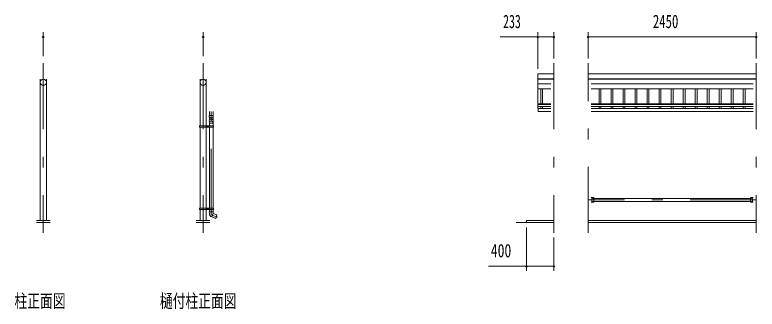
# Model space of a CAD drawing. Units: millimetres, scale not verified. Extents: x -32711 to 32716, y -14700 to 14700.
# Drawn here: x -32711 to -21891, y 1866 to 6154 of the extents above; entities that cross this region are included whole.
import ezdxf
from ezdxf.enums import TextEntityAlignment as Align

# ---------------------------------------------------------------- set-up
doc = ezdxf.new("R2010")
doc.units = ezdxf.units.MM
doc.header["$LTSCALE"] = 80
doc.linetypes.add('USER3', pattern=[24, 12, -5, 2, -5])
for name, color, linetype, lineweight in [('0-2_1-07BOLD', 7, 'Continuous', 18), ('0-3_1-27CENTER', 3, 'USER3', 18), ('0-4_1-47THIN', 4, 'Continuous', 18), ('0-5_1-57DIM', 3, 'Continuous', 18)]:
    doc.layers.add(name, color=color, linetype=linetype, lineweight=lineweight)
doc.styles.add('ＭＳ ゴシック', font='')
doc.styles.get('ＭＳ ゴシック').set_extended_font_data('MS Gothic')

msp = doc.modelspace()

# ---------------------------------------------------------------- linework, layer by layer
at = {"layer": '0-2_1-07BOLD'}
for p, q in [((-32340.55, 3157.54), (-32340.55, 5217.32)), ((-32251.45, 5217.32), (-32251.45, 3157.54)), ((-30010.81, 5217.32), (-30010.81, 4535.54)), ((-29921.72, 4535.54), (-29921.72, 5217.32)), ((-25088.08, 5221.4), (-24855.08, 5221.4)), ((-24855.08, 5217.32), (-25088.08, 5217.32)), ((-24355.08, 5296.54), (-21905.08, 5296.54)), ((-21905.08, 5221.4), (-24355.08, 5221.4)), ((-24355.08, 5217.32), (-21905.08, 5217.32)), ((-25088.08, 5147.84), (-24899.63, 5147.84)), ((-21949.63, 5147.84), (-24310.53, 5147.84)), ((-24899.63, 5078.35), (-25088.08, 5078.35)), ((-24310.53, 5078.35), (-21949.63, 5078.35)), ((-25088.08, 4856.72), (-24899.63, 4856.72)), ((-24899.63, 4846.3), (-25088.08, 4846.3)), ((-25088.08, 4816.69), (-24899.63, 4816.69)), ((-24899.63, 4790.36), (-25083.08, 4790.36)), ((-21949.63, 4856.72), (-24310.53, 4856.72)), ((-24310.53, 4846.3), (-21949.63, 4846.3)), ((-21949.63, 4816.69), (-24310.53, 4816.69)), ((-24310.53, 4790.36), (-21949.63, 4790.36)), ((-29875.76, 4745.36), (-29875.76, 4685.74)), ((-29820.76, 4685.74), (-29820.76, 4745.36)), ((-21949.63, 4745.36), (-24310.53, 4745.36)), ((-29820.76, 4576.09), (-29875.76, 4576.09)), ((-30012.4, 4527.54), (-30018.5, 4527.54)), ((-30012.4, 4535.54), (-30012.4, 4519.54)), ((-30010.81, 4519.54), (-30010.81, 3335.54)), ((-29921.72, 3386.14), (-29921.72, 4517.54)), ((-29921.71, 4519.54), (-29921.71, 3335.54)), ((-29920.1, 4535.54), (-29920.1, 4519.54)), ((-29877.35, 4535.54), (-29877.35, 4519.54)), ((-29875.76, 4519.54), (-29875.76, 3335.54)), ((-29820.75, 3335.54), (-29820.75, 4519.54)), ((-29819.16, 4519.54), (-29819.16, 4535.54)), ((-29819.16, 4527.54), (-29813.06, 4527.54)), ((-24273.73, 3490.54), (-24273.73, 3424.54)), ((-24270.53, 3478.89), (-21989.63, 3478.89)), ((-21949.63, 3490.54), (-21989.64, 3490.54)), ((-21989.63, 3490.54), (-21989.63, 3424.54)), ((-21986.44, 3424.54), (-21986.44, 3490.54)), ((-21986.43, 3490.54), (-21986.43, 3424.54)), ((-21957.59, 3436.19), (-21957.59, 3478.89)), ((-29921.72, 3335.54), (-29921.72, 3370.13)), ((-21989.63, 3436.19), (-24270.53, 3436.19)), ((-21957.58, 3436.19), (-21986.44, 3436.19)), ((-30018.5, 3327.54), (-30012.4, 3327.54)), ((-30012.4, 3335.54), (-30012.4, 3319.54)), ((-30010.81, 3319.54), (-30010.81, 3157.54)), ((-29921.72, 3157.54), (-29921.72, 3319.54)), ((-29921.71, 3319.54), (-29921.71, 3157.54)), ((-29920.1, 3319.54), (-29920.1, 3335.54)), ((-29877.35, 3335.54), (-29877.35, 3319.54)), ((-29877.26, 3282.63), (-29819.25, 3282.63)), ((-29875.5, 3256.84), (-29877.26, 3282.63)), ((-29875.76, 3319.54), (-29875.76, 3282.63)), ((-29839.57, 3208.95), (-29820.76, 3260.63)), ((-29820.75, 3282.63), (-29820.75, 3319.54)), ((-29819.16, 3319.54), (-29819.16, 3335.54)), ((-29819.16, 3327.54), (-29813.06, 3327.54)), ((-32196, 3157.54), (-32396, 3157.54)), ((-30066.27, 3157.54), (-29866.27, 3157.54)), ((-21905.08, 3157.54), (-24355.08, 3157.54)), ((-32396, 3127.54), (-32196, 3127.54)), ((-29866.27, 3127.54), (-30066.27, 3127.54)), ((-25405.08, 3127.54), (-24855.08, 3127.54)), ((-24355.08, 3127.54), (-21905.08, 3127.54))]:
    msp.add_line(p, q, dxfattribs=at)
for points in [[(-24855.08, 5296.54), (-25088.08, 5296.54), (-25088.08, 4787.78), (-25083.08, 4787.78)], [(-25083.08, 4790.36), (-25083.08, 4745.36), (-24899.63, 4745.36)], [(-29820.76, 4617.98), (-29820.76, 4636.07), (-29818.75, 4685.74), (-29877.75, 4685.74), (-29875.76, 4636.07), (-29875.76, 4617.97)], [(-29877.74, 4609), (-29875.76, 4583.03), (-29875.76, 4535.54)], [(-29820.76, 4535.54), (-29820.76, 4583.03), (-29818.75, 4608.87)], [(-24310.53, 3424.54), (-24270.53, 3424.54), (-24270.53, 3490.54), (-24310.53, 3490.54)], [(-24273.73, 3436.19), (-24302.58, 3436.19), (-24302.58, 3478.89), (-24273.73, 3478.89)], [(-21989.64, 3490.54), (-21989.64, 3424.54), (-21949.63, 3424.54)], [(-21986.44, 3478.89), (-21957.58, 3478.89), (-21957.58, 3436.19)], [(-29819.26, 3282.63), (-29820.76, 3260.63), (-29764.38, 3240.11), (-29783.18, 3188.43), (-29839.29, 3208.85)], [(-24855.08, 3157.54), (-25255.08, 3157.54), (-25255.08, 3127.54)]]:
    msp.add_lwpolyline(points, dxfattribs=at)
for points in [[(-29813.06, 4519.54), (-30018.5, 4519.54), (-30018.5, 4535.54), (-29813.06, 4535.54)], [(-29893.73, 4530.42), (-29893.73, 4524.65), (-29898.73, 4521.76), (-29903.73, 4524.65), (-29903.73, 4530.42), (-29898.73, 4533.31)], [(-30018.5, 3335.54), (-30018.5, 3319.54), (-29813.06, 3319.54), (-29813.06, 3335.54)], [(-29893.73, 3324.65), (-29893.73, 3330.43), (-29898.73, 3333.31), (-29903.73, 3330.43), (-29903.73, 3324.65), (-29898.73, 3321.76)]]:
    msp.add_lwpolyline(points, close=True, dxfattribs=at)
for centre, radius in [((-32296, 5172.77), 44.55), ((-29966.27, 5172.77), 44.55), ((-29898.73, 4527.54), 6.25), ((-29898.73, 4527.54), 4.9), ((-29898.73, 3327.54), 6.25), ((-29898.73, 3327.54), 4.9)]:
    msp.add_circle(centre, radius, dxfattribs=at)
for centre, radius, start, end in [((-32296, 5172.09), 44.55, 180, 0), ((-29966.27, 5172.09), 44.55, 180, 0), ((-29848.26, 4636.37), 27.55, 3.55867, 176.44133), ((-29848.26, 4607.16), 29.55, 3.56303, 176.43697), ((-29848.26, 4615.66), 27.55, 3.55867, 176.44133), ((-29848.26, 4582.05), 27.55, 3.55867, 176.44133), ((-29820.62, 3260.59), 55, 183.90576, 250.16731)]:
    msp.add_arc(centre, radius, start, end, dxfattribs=at)
at = {"layer": '0-3_1-27CENTER'}
for p, q in [((-32296, 5447.54), (-32296, 2977.54)), ((-29966.27, 5447.54), (-29966.27, 2977.54)), ((-24855.08, 5447.54), (-24855.08, 2977.54)), ((-24355.08, 2977.54), (-24355.08, 5447.54)), ((-21905.08, 5447.54), (-21905.08, 2977.54)), ((-29848.26, 3241.38), (-29848.26, 4745.36)), ((-29886.23, 4527.54), (-29911.23, 4527.54)), ((-29898.73, 4540.04), (-29898.73, 4515.04)), ((-21905.08, 3457.54), (-24355.08, 3457.54)), ((-29911.23, 3327.54), (-29886.23, 3327.54)), ((-29898.73, 3315.04), (-29898.73, 3340.04)), ((-29754.99, 3207.43), (-29848.27, 3241.38))]:
    msp.add_line(p, q, dxfattribs=at)
at = {"layer": '0-4_1-47THIN'}
for p, q in [((-25042.58, 5078.35), (-25042.58, 4856.72)), ((-25017.58, 4856.72), (-25017.58, 5078.35)), ((-24192.58, 4856.72), (-24192.58, 5078.35)), ((-24167.58, 5078.35), (-24167.58, 4856.72)), ((-24017.58, 5078.35), (-24017.58, 4856.72)), ((-23992.58, 4856.72), (-23992.58, 5078.35)), ((-23842.58, 4856.72), (-23842.58, 5078.35)), ((-23817.58, 5078.35), (-23817.58, 4856.72)), ((-23667.58, 5078.35), (-23667.58, 4856.72)), ((-23642.58, 4856.72), (-23642.58, 5078.35)), ((-23492.58, 4856.72), (-23492.58, 5078.35)), ((-23467.58, 5078.35), (-23467.58, 4856.72)), ((-23317.58, 5078.35), (-23317.58, 4856.72)), ((-23292.58, 4856.72), (-23292.58, 5078.35)), ((-23142.58, 4856.72), (-23142.58, 5078.35)), ((-23117.58, 5078.35), (-23117.58, 4856.72)), ((-22967.58, 5078.35), (-22967.58, 4856.72)), ((-22942.58, 4856.72), (-22942.58, 5078.35)), ((-22792.58, 4856.72), (-22792.58, 5078.35)), ((-22767.58, 5078.35), (-22767.58, 4856.72)), ((-22617.58, 5078.35), (-22617.58, 4856.72)), ((-22592.58, 4856.72), (-22592.58, 5078.35)), ((-22442.58, 4856.72), (-22442.58, 5078.35)), ((-22417.58, 5078.35), (-22417.58, 4856.72)), ((-22267.58, 5078.35), (-22267.58, 4856.72)), ((-22242.58, 4856.72), (-22242.58, 5078.35)), ((-22092.58, 4856.72), (-22092.58, 5078.35)), ((-22067.58, 5078.35), (-22067.58, 4856.72)), ((-25042.58, 4816.69), (-25042.58, 4790.36)), ((-25017.58, 4790.36), (-25017.58, 4816.69)), ((-24192.58, 4790.36), (-24192.58, 4816.69)), ((-24167.58, 4816.69), (-24167.58, 4790.36)), ((-24017.58, 4816.69), (-24017.58, 4790.36)), ((-23992.58, 4790.36), (-23992.58, 4816.69)), ((-23842.58, 4790.36), (-23842.58, 4816.69)), ((-23817.58, 4816.69), (-23817.58, 4790.36)), ((-23667.58, 4816.69), (-23667.58, 4790.36)), ((-23642.58, 4790.36), (-23642.58, 4816.69)), ((-23492.58, 4790.36), (-23492.58, 4816.69)), ((-23467.58, 4816.69), (-23467.58, 4790.36)), ((-23317.58, 4816.69), (-23317.58, 4790.36)), ((-23292.58, 4790.36), (-23292.58, 4816.69)), ((-23142.58, 4790.36), (-23142.58, 4816.69)), ((-23117.58, 4816.69), (-23117.58, 4790.36)), ((-22967.58, 4816.69), (-22967.58, 4790.36)), ((-22942.58, 4790.36), (-22942.58, 4816.69)), ((-22792.58, 4790.36), (-22792.58, 4816.69)), ((-22767.58, 4816.69), (-22767.58, 4790.36)), ((-22617.58, 4816.69), (-22617.58, 4790.36)), ((-22592.58, 4790.36), (-22592.58, 4816.69)), ((-22442.58, 4790.36), (-22442.58, 4816.69)), ((-22417.58, 4816.69), (-22417.58, 4790.36)), ((-22267.58, 4816.69), (-22267.58, 4790.36)), ((-22242.58, 4790.36), (-22242.58, 4816.69)), ((-22092.58, 4790.36), (-22092.58, 4816.69)), ((-22067.58, 4816.69), (-22067.58, 4790.36))]:
    msp.add_line(p, q, dxfattribs=at)
at = {"layer": '0-5_1-57DIM'}
for p, q in [((-32296, 5902.53), (-32296, 5552.54)), ((-29966.27, 5552.54), (-29966.27, 5902.53)), ((-25088.08, 5902.54), (-25088.08, 5366.54)), ((-24855.08, 5902.54), (-24855.08, 5517.54)), ((-24355.08, 5517.54), (-24355.08, 5902.54)), ((-21905.08, 5902.54), (-21905.08, 5517.54)), ((-32282, 5832.54), (-32310, 5832.54)), ((-29952.27, 5832.54), (-29980.27, 5832.54)), ((-25088.08, 5832.54), (-25637.58, 5832.54)), ((-25074.08, 5832.54), (-25102.08, 5832.54)), ((-25088.08, 5832.54), (-24855.08, 5832.54)), ((-24841.08, 5832.54), (-24869.08, 5832.54)), ((-24341.08, 5832.54), (-24369.08, 5832.54)), ((-24355.08, 5832.54), (-21905.08, 5832.54)), ((-21891.08, 5832.54), (-21919.08, 5832.54)), ((-25255.08, 2422.54), (-25255.08, 3057.54)), ((-24855.08, 2907.54), (-24855.08, 2422.54)), ((-25255.08, 2492.54), (-25804.58, 2492.54)), ((-25241.08, 2492.54), (-25269.08, 2492.54)), ((-25255.08, 2492.54), (-24855.08, 2492.54)), ((-24841.08, 2492.54), (-24869.08, 2492.54))]:
    msp.add_line(p, q, dxfattribs=at)
for centre in [(-32296, 5832.54), (-29966.27, 5832.54), (-25088.08, 5832.54), (-24855.08, 5832.54), (-24355.08, 5832.54), (-21905.08, 5832.54), (-25255.08, 2492.54), (-24855.08, 2492.54)]:
    msp.add_arc(centre, 14, 180, 0, dxfattribs=at)

# ---------------------------------------------------------------- texts
at = {"layer": '0-5_1-57DIM', "color": 7, "style": 'ＭＳ ゴシック'}
for s, width, p in [('233', 0.65, (-25593.78, 5902.54)), ('2450', 0.7, (-23411.07, 5902.54)), ('400', 0.75, (-25773.06, 2562.54)), ('柱正面図', 0.7, (-32716, 1829.13)), ('樋付柱正面図', 0.7, (-30596.27, 1829.13))]:
    msp.add_text(s, height=195, dxfattribs=dict(at, width=width)).set_placement(p, align=Align.BOTTOM_LEFT)

doc.saveas('drawing.dxf')
